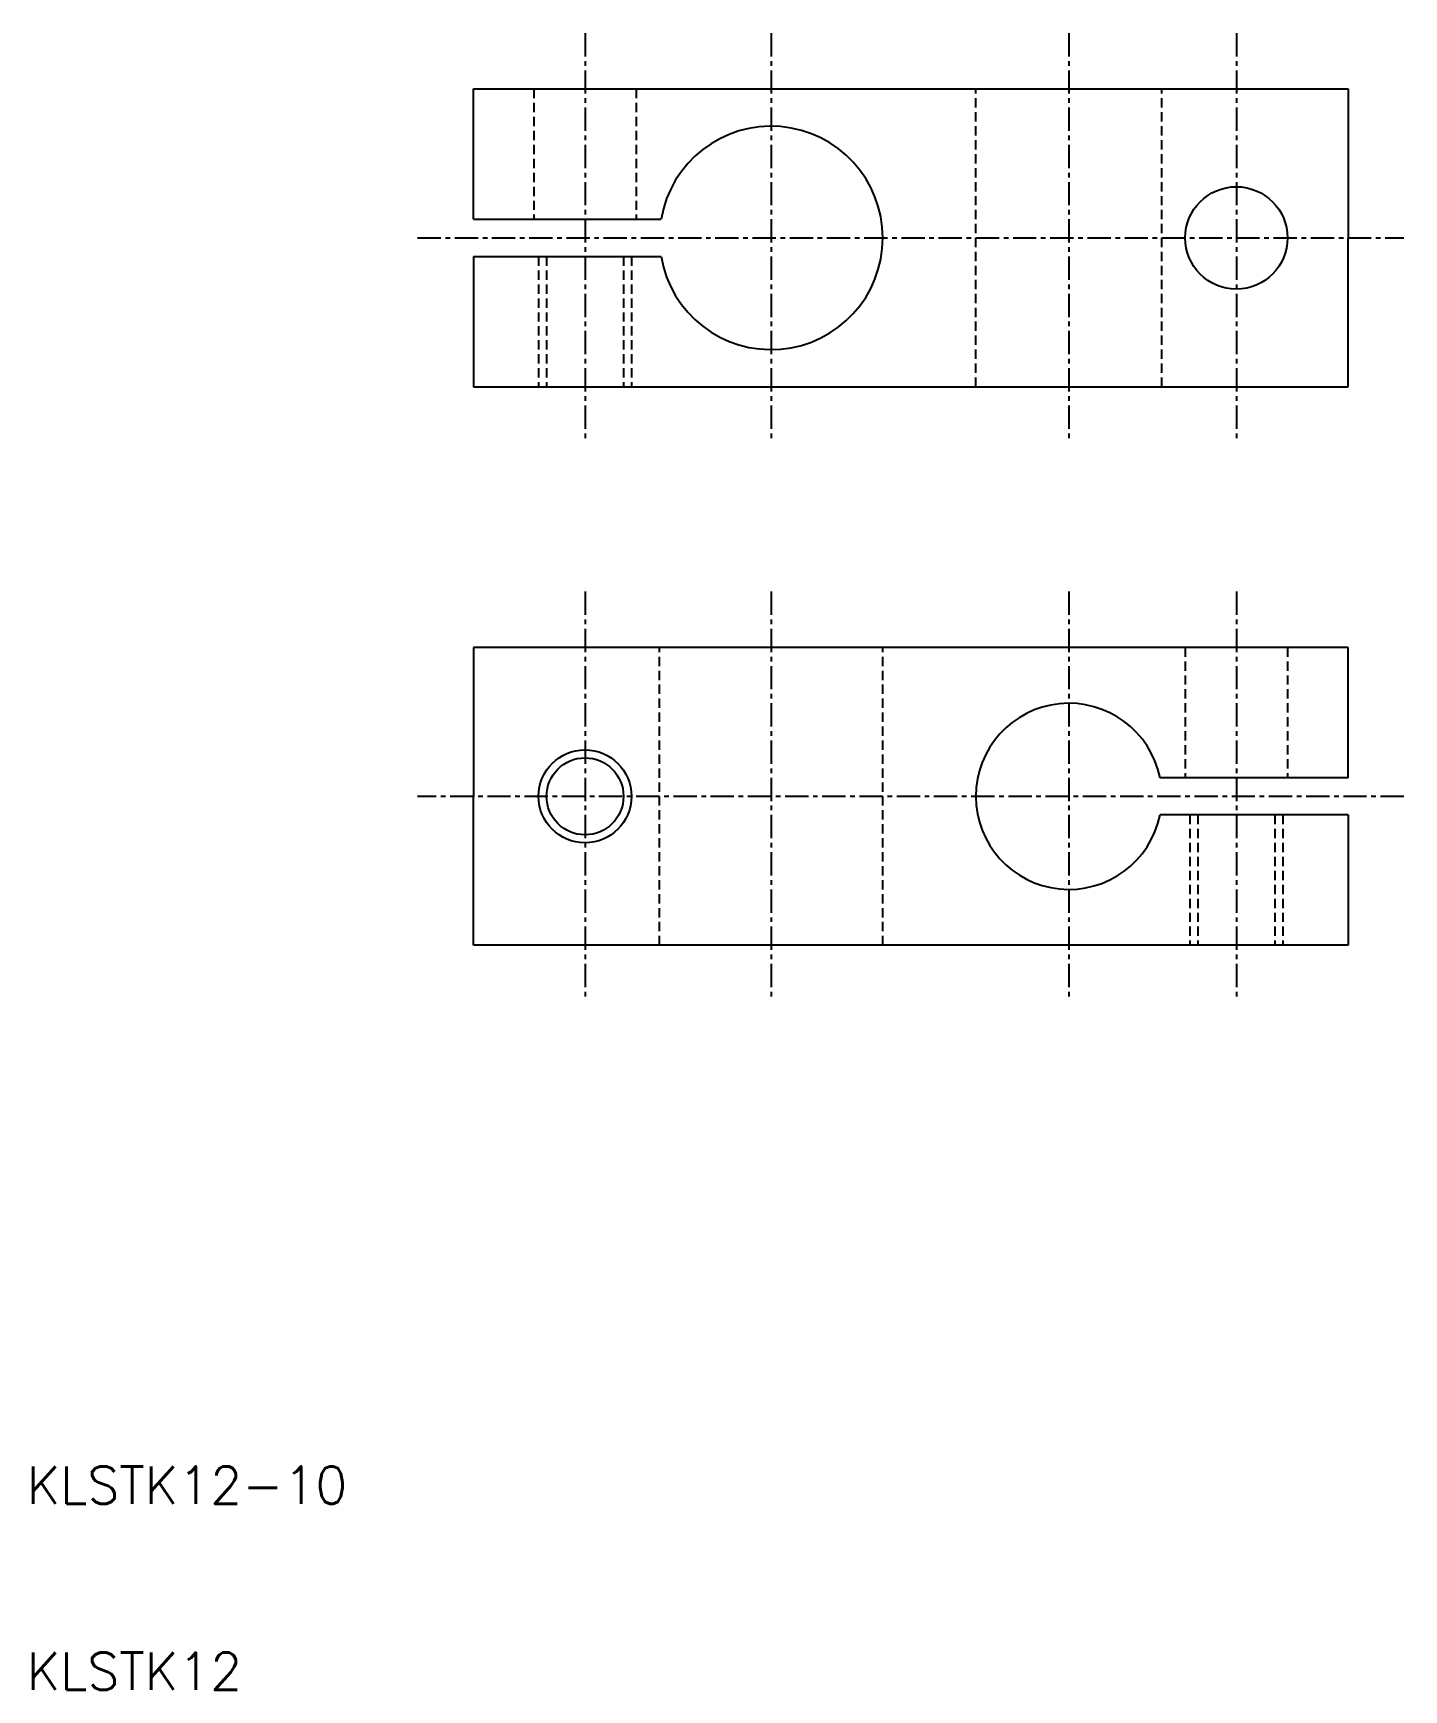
# Model space of a CAD drawing. Extents: x 10.3 to 84, y 10 to 99.
import ezdxf

# ---------------------------------------------------------------- set-up
doc = ezdxf.new("R2010")
doc.units = 0
doc.linetypes.add('CENTER', pattern=[2, 1.25, -0.25, 0.25, -0.25])
doc.linetypes.add('DASHED', pattern=[0.75, 0.5, -0.25])
doc.layers.get('0').update_dxf_attribs({"linetype": 'CONTINUOUS'})
doc.layers.add('CENTER', color=1, linetype='CENTER')
doc.styles.get("Standard").update_dxf_attribs({"font": 'txt.shx', "bigfont": 'extfont.shx'})

msp = doc.modelspace()

# ---------------------------------------------------------------- linework, layer by layer
for p, q in [((34, 96), (81, 96)), ((34, 89), (34, 96)), ((81, 96), (81, 88)), ((34, 89), (44.084, 89)), ((81, 80), (81, 88)), ((34, 87), (34, 80)), ((34, 87), (44.084, 87)), ((34, 80), (81, 80)), ((81, 66), (34, 66)), ((34, 66), (34, 58)), ((81, 59), (81, 66)), ((81, 59), (70.899, 59)), ((34, 50), (34, 58)), ((81, 57), (70.899, 57)), ((81, 57), (81, 50)), ((81, 50), (34, 50))]:
    msp.add_line(p, q)
at = {"color": 3, "linetype": 'DASHED'}
for p, q in [((37.25, 96), (37.25, 89)), ((42.75, 96), (42.75, 89)), ((61, 80), (61, 96)), ((71, 80), (71, 96)), ((37.5, 87), (37.5, 80)), ((37.933, 87), (37.933, 80)), ((42.067, 87), (42.067, 80)), ((42.5, 87), (42.5, 80)), ((44, 50), (44, 66)), ((56, 50), (56, 66)), ((72.25, 66), (72.25, 59)), ((77.75, 66), (77.75, 59)), ((72.5, 57), (72.5, 50)), ((72.933, 57), (72.933, 50)), ((77.067, 57), (77.067, 50)), ((77.5, 57), (77.5, 50))]:
    msp.add_line(p, q, dxfattribs=at)
msp.add_circle((75, 88), 2.75)
at = {"color": 3, "linetype": 'CONTINUOUS'}
msp.add_circle((40, 58), 2.5, dxfattribs=at)
at = {"color": 7, "linetype": 'CONTINUOUS'}
msp.add_circle((40, 58), 2.067, dxfattribs=at)
for centre, radius, start, end in [((50, 88), 6, 189.59407, 170.40593), ((66, 58), 5, 11.53696, 348.46304)]:
    msp.add_arc(centre, radius, start, end)
at = {"layer": 'CENTER', "color": 1, "linetype": 'CENTER'}
for p, q in [((40, 99), (40, 77)), ((50, 99), (50, 77)), ((66, 99), (66, 77)), ((75, 99), (75, 77)), ((31, 88), (84, 88)), ((40, 69), (40, 47)), ((50, 69), (50, 47)), ((66, 69), (66, 47)), ((75, 69), (75, 47)), ((84, 58), (31, 58))]:
    msp.add_line(p, q, dxfattribs=at)

# ---------------------------------------------------------------- texts
for s, p in [('KLSTK12-10', (10, 20)), ('KLSTK12', (10, 10))]:
    msp.add_text(s, height=2).set_placement(p)

doc.saveas('drawing.dxf')
